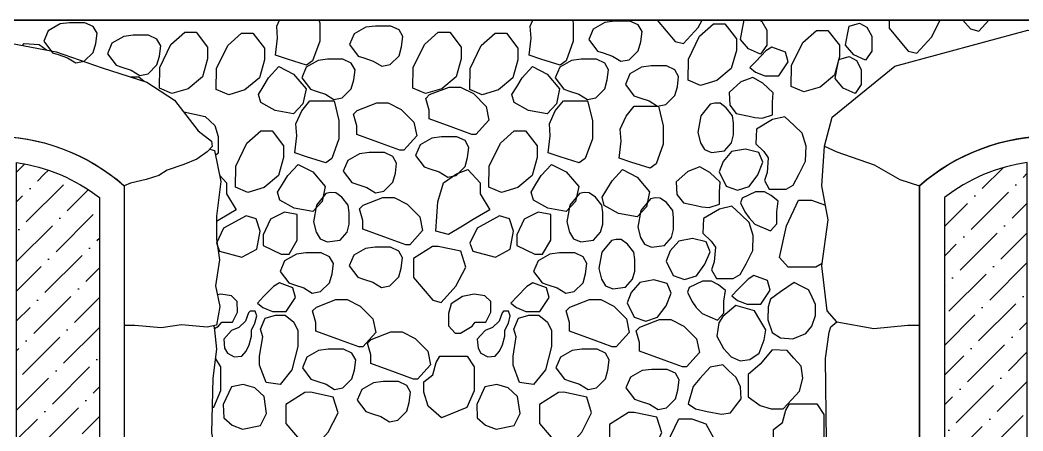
# Model space of a CAD drawing. Header units: millimetres. Extents: x -251401 to 377140, y -30451 to 275830.
# Drawn here: x 202209 to 205235, y -1081 to 160 of the extents above; entities that cross this region are included whole.
import ezdxf

# ---------------------------------------------------------------- set-up
doc = ezdxf.new("R2010")
doc.units = ezdxf.units.MM
for name, color, linetype in [('0-S8', 8, 'Continuous'), ('A-HATCH', 8, 'Continuous'), ('A-WALL', 4, 'Continuous'), ('A-WINDOWS', 2, 'Continuous')]:
    doc.layers.add(name, color=color, linetype=linetype)
pattern_1 = [(45, (-15600, 1290.144), (33.67596, 123.47852), [158.75, -31.75, 0, -31.75])]

# ---------------------------------------------------------------- blocks, each defined once
blk = doc.blocks.new('4H42H')
at = {"layer": 'A-HATCH'}
h = blk.add_hatch(dxfattribs=at)
h.set_pattern_fill('ANSI36', color=256, scale=20)
h.set_pattern_definition(pattern_1)
edge = h.paths.add_edge_path()
edge.add_line((-325, 914.5), (-325, 75))
edge.add_line((-325, 75), (-75, 75))
edge.add_line((-75, 75), (-75, 1019.7))
edge.add_arc((0, 491.7), 533.3, 98.084, 127.5443)
h = blk.add_hatch(dxfattribs=at)
h.set_pattern_fill('ANSI36', color=256, scale=20)
h.set_pattern_definition(pattern_1)
edge = h.paths.add_edge_path()
edge.add_line((325, 914.5), (325, 75))
edge.add_line((325, 75), (75, 75))
edge.add_line((75, 75), (75, 1019.7))
edge.add_arc((0, 491.7), 533.3, 52.4557, 81.916, ccw=False)
at = {"layer": 'A-WINDOWS'}
for points in [[(-400, 950), (-400, 0), (0, 0), (0, 1100, 0.181335)], [(400, 950), (400, 0), (0, 0), (0, 1100, -0.181335)], [(-325, 914.5), (-325, 75), (-75, 75), (-75, 1019.7, 0.129258)], [(325, 914.5), (325, 75), (75, 75), (75, 1019.7, -0.129258)]]:
    blk.add_lwpolyline(points, format="xyb", close=True, dxfattribs=at)
blk = doc.blocks.new('2H2H2H2')
at = {"layer": '0-S8', "color": 8}
for points in [[(3606.3, 3088.1), (3570.6, 3067.9), (3557.1, 3036.1), (3583.1, 3001.4), (3600.5, 2995.7), (3628.5, 2986.3), (3654.4, 2970.6), (3679.5, 2975.4), (3706.5, 3002.4), (3714.2, 3029.4), (3718, 3060.2), (3706.5, 3080.4), (3681.4, 3091.9), (3635.2, 3091.9)], [(5250.7, 3093.1), (5215.1, 3072.9), (5201.6, 3041.1), (5227.6, 3006.4), (5244.9, 3000.6), (5273, 2991.3), (5298.9, 2975.6), (5323.9, 2980.4), (5350.9, 3007.4), (5358.6, 3034.3), (5362.5, 3065.2), (5350.9, 3085.4), (5325.9, 3096.9), (5279.6, 3096.9)], [(5502.7, 2982), (5536.2, 3051.5), (5578, 3088.4), (5612.5, 3088.4), (5647.1, 3043.4), (5647.1, 3008.1), (5631.8, 2953.5), (5588.4, 2917.3), (5539.4, 2902.9), (5501.6, 2919)], [(6019, 3090.2), (6041, 3078.1), (6055.6, 3051.4), (6055.6, 3005.8), (6037.3, 2978.6), (6001.1, 2994.9), (5976.5, 3023.7), (5982.8, 3056.7), (5987.6, 3081.8)], [(3907.3, 2957), (3940.8, 3026.5), (3982.6, 3063.4), (4017.2, 3063.4), (4051.7, 3018.4), (4051.7, 2983.1), (4036.5, 2928.5), (3993.1, 2892.3), (3944, 2877.9), (3906.3, 2893.9)], [(4078.6, 2953.7), (4112.1, 3023.2), (4153.9, 3060.1), (4188.4, 3060.1), (4223, 3015.1), (4223, 2979.8), (4207.7, 2925.2), (4164.3, 2889.1), (4115.3, 2874.6), (4077.5, 2890.7)], [(4529.2, 3078.1), (4493.6, 3057.9), (4480.1, 3026.1), (4506.1, 2991.4), (4523.4, 2985.6), (4551.5, 2976.3), (4577.4, 2960.6), (4602.4, 2965.4), (4629.4, 2992.4), (4637.1, 3019.3), (4641, 3050.2), (4629.4, 3070.4), (4604.4, 3081.9), (4558.1, 3081.9)], [(4672.3, 2957), (4705.8, 3026.5), (4747.6, 3063.4), (4782.2, 3063.4), (4816.7, 3018.4), (4816.7, 2983.1), (4801.5, 2928.5), (4758.1, 2892.3), (4709, 2877.9), (4671.3, 2893.9)], [(4843.6, 2953.7), (4877.1, 3023.2), (4918.9, 3060.1), (4953.4, 3060.1), (4988, 3015.1), (4988, 2979.8), (4972.7, 2925.2), (4929.3, 2889.1), (4880.3, 2874.6), (4842.5, 2890.7)], [(5813.7, 2962.3), (5847.2, 3031.8), (5889, 3068.8), (5923.6, 3068.8), (5958.2, 3023.8), (5958.2, 2988.5), (5942.9, 2933.8), (5899.5, 2897.7), (5850.5, 2883.2), (5812.7, 2899.3)], [(3798.5, 3050.1), (3762.8, 3029.9), (3749.4, 2998.1), (3775.4, 2963.5), (3792.7, 2957.7), (3820.7, 2948.4), (3846.7, 2932.7), (3871.7, 2937.5), (3898.7, 2964.4), (3906.4, 2991.4), (3910.3, 3022.2), (3898.7, 3042.4), (3873.6, 3054), (3827.4, 3054)], [(5704.4, 2943.1), (5733.1, 2931.3), (5774.8, 2931.3), (5803, 2973.5), (5795.1, 3003.3), (5753.9, 3018), (5735.9, 3006.7), (5706.6, 2976.3), (5687.5, 2956.5)], [(4384.7, 2977.9), (4349.1, 2957.7), (4335.6, 2925.9), (4361.6, 2891.2), (4379, 2885.5), (4407, 2876.1), (4432.9, 2860.4), (4458, 2865.3), (4484.9, 2892.2), (4492.7, 2919.2), (4496.5, 2950), (4484.9, 2970.2), (4459.9, 2981.8), (4413.6, 2981.8)], [(5149.7, 2977.9), (5114.1, 2957.7), (5100.6, 2925.9), (5126.6, 2891.2), (5144, 2885.5), (5172, 2876.1), (5197.9, 2860.4), (5223, 2865.3), (5249.9, 2892.2), (5257.7, 2919.2), (5261.5, 2950), (5249.9, 2970.2), (5224.9, 2981.8), (5178.6, 2981.8)], [(5987.4, 2989.6), (6009.4, 2977.6), (6024.1, 2950.9), (6024.1, 2905.3), (6005.8, 2878.1), (5969.6, 2894.3), (5945, 2923.1), (5951.3, 2956.1), (5956.1, 2981.3)], [(4266.6, 2959.3), (4311.2, 2937), (4348.6, 2892.5), (4339, 2847.1), (4311.2, 2816.9), (4255, 2826.6), (4211.7, 2851.3), (4205, 2875.7), (4219.2, 2898.9), (4235.3, 2925.3)], [(5031.6, 2959.3), (5076.2, 2937), (5113.6, 2892.5), (5104, 2847.1), (5076.2, 2816.9), (5020, 2826.6), (4976.7, 2851.3), (4970, 2875.7), (4984.2, 2898.9), (5000.3, 2925.3)], [(5361.2, 2957.6), (5325.6, 2937.4), (5312.1, 2905.6), (5338.1, 2870.9), (5355.4, 2865.1), (5383.5, 2855.8), (5409.4, 2840.1), (5434.4, 2844.9), (5461.4, 2871.9), (5469.1, 2898.8), (5473, 2929.7), (5461.4, 2949.9), (5436.4, 2961.4), (5390.1, 2961.4)], [(5660.6, 2913.1), (5625.2, 2881.4), (5627.1, 2843.4), (5646.7, 2818.1), (5685.3, 2809.9), (5702.7, 2806.2), (5724.6, 2804.2), (5756.3, 2814.3), (5756.3, 2851.7), (5758.2, 2880.1), (5726.5, 2909.9), (5696.7, 2927)], [(4721.3, 2874.9), (4780.3, 2897.7), (4814.4, 2897.7), (4853.6, 2877.8), (4892, 2839.4), (4900.5, 2798.1), (4861.4, 2754.7), (4849.3, 2754.7), (4794.5, 2774.6), (4719.8, 2801.8), (4719.8, 2828), (4709.8, 2863.5)], [(4320.7, 2750.4), (4317.8, 2787), (4335.8, 2825.7), (4360.1, 2856.5), (4387.4, 2856.5), (4433.3, 2856.5), (4447.6, 2796.3), (4447.6, 2741.8), (4426.1, 2681.7), (4408.2, 2668.8), (4350.1, 2687.4), (4314.3, 2698.9)], [(4503.3, 2827.4), (4562.3, 2850.2), (4596.4, 2850.2), (4635.6, 2830.3), (4674, 2791.9), (4682.5, 2750.6), (4643.4, 2707.2), (4631.3, 2707.2), (4576.5, 2727.1), (4501.8, 2754.3), (4501.8, 2780.5), (4491.8, 2816)], [(5085.7, 2750.4), (5082.8, 2787), (5100.8, 2825.7), (5125.1, 2856.5), (5152.4, 2856.5), (5198.3, 2856.5), (5212.6, 2796.3), (5212.6, 2741.8), (5191.1, 2681.7), (5173.2, 2668.8), (5115.1, 2687.4), (5079.3, 2698.9)], [(5568.2, 2845.8), (5539.5, 2810.4), (5530.5, 2761), (5538.4, 2729), (5550.7, 2709.3), (5572.1, 2699.8), (5610.9, 2705.4), (5632.2, 2729.5), (5638.4, 2753.1), (5638.4, 2788.5), (5635.6, 2811), (5616.5, 2835.1), (5598, 2848.6), (5582.2, 2849.2)], [(5299.7, 2734.4), (5296.8, 2771), (5314.8, 2809.7), (5339.1, 2840.5), (5366.4, 2840.5), (5412.3, 2840.5), (5426.6, 2780.3), (5426.6, 2725.8), (5405.1, 2665.7), (5387.2, 2652.8), (5329.1, 2671.4), (5293.3, 2682.9)], [(5756.2, 2799.3), (5707.9, 2770.3), (5705.5, 2726), (5730.4, 2702.7), (5743.3, 2684.1), (5740.1, 2639.9), (5732, 2615.7), (5746.6, 2589.9), (5768.3, 2589.9), (5797.3, 2589.9), (5818.3, 2601.2), (5836, 2634.2), (5856.1, 2673.7), (5857.7, 2719.6), (5845.7, 2759), (5821.5, 2781.6), (5792.9, 2808.2)], [(4136.5, 2658.9), (4170, 2728.4), (4211.8, 2765.3), (4246.3, 2765.3), (4280.9, 2720.3), (4280.9, 2685), (4265.6, 2630.4), (4222.2, 2594.2), (4173.2, 2579.8), (4135.4, 2595.8)], [(4901.5, 2658.9), (4935, 2728.4), (4976.8, 2765.3), (5011.3, 2765.3), (5045.9, 2720.3), (5045.9, 2685), (5030.6, 2630.4), (4987.2, 2594.2), (4938.2, 2579.8), (4900.4, 2595.8)], [(4728.2, 2743.6), (4692.6, 2723.4), (4679.1, 2691.6), (4705.1, 2656.9), (4722.4, 2651.1), (4750.5, 2641.8), (4776.4, 2626.1), (4801.4, 2630.9), (4828.4, 2657.9), (4836.1, 2684.8), (4840, 2715.7), (4828.4, 2735.9), (4803.4, 2747.4), (4757.1, 2747.4)], [(4510.2, 2696.1), (4474.6, 2675.9), (4461.1, 2644.1), (4487.1, 2609.4), (4504.4, 2603.6), (4532.5, 2594.3), (4558.4, 2578.6), (4583.4, 2583.4), (4610.4, 2610.4), (4618.1, 2637.3), (4622, 2668.2), (4610.4, 2688.4), (4585.4, 2699.9), (4539.1, 2699.9)], [(5674.8, 2710.7), (5632.9, 2702.7), (5607.2, 2672.9), (5595.1, 2641.5), (5616, 2598.8), (5650.7, 2586.7), (5686.1, 2598), (5711.9, 2632.6), (5727.2, 2670.5), (5715.1, 2700.2)], [(4324.5, 2664.4), (4369, 2642.2), (4406.4, 2597.6), (4396.9, 2552.3), (4369, 2522.1), (4312.8, 2531.8), (4269.6, 2556.5), (4262.9, 2580.9), (4277.1, 2604.1), (4293.2, 2630.5)], [(5089.5, 2664.4), (5134, 2642.2), (5171.4, 2597.6), (5161.9, 2552.3), (5134, 2522.1), (5077.8, 2531.8), (5034.6, 2556.5), (5027.9, 2580.9), (5042.1, 2604.1), (5058.2, 2630.5)], [(4740.4, 2463.2), (4746, 2551.5), (4763.7, 2608.5), (4802.3, 2635.8), (4836.8, 2648.7), (4873.8, 2608.5), (4873.8, 2575.6), (4902.7, 2527.4), (4853.4, 2497.8), (4820.5, 2478), (4778.1, 2452.6)], [(5303.5, 2648.4), (5348, 2626.2), (5385.4, 2581.6), (5375.9, 2536.3), (5348, 2506.1), (5291.8, 2515.8), (5248.6, 2540.5), (5241.9, 2564.9), (5256.1, 2588.1), (5272.2, 2614.5)], [(5501.1, 2643.3), (5465.6, 2611.6), (5467.5, 2573.7), (5487.1, 2548.4), (5525.7, 2540.1), (5543.1, 2536.4), (5565, 2534.4), (5596.7, 2544.6), (5596.7, 2581.9), (5598.6, 2610.4), (5566.9, 2640.1), (5537.1, 2657.2)], [(4408.6, 2576), (4379.9, 2540.7), (4370.9, 2491.2), (4378.8, 2459.2), (4391.1, 2439.5), (4412.5, 2430), (4451.3, 2435.6), (4472.6, 2459.8), (4478.8, 2483.4), (4478.8, 2518.7), (4476, 2541.2), (4456.9, 2565.4), (4438.4, 2578.8), (4422.6, 2579.4)], [(5173.6, 2576), (5144.9, 2540.7), (5135.9, 2491.2), (5143.8, 2459.2), (5156.1, 2439.5), (5177.5, 2430), (5216.3, 2435.6), (5237.6, 2459.8), (5243.8, 2483.4), (5243.8, 2518.7), (5241, 2541.2), (5221.9, 2565.4), (5203.4, 2578.8), (5187.6, 2579.4)], [(5750, 2464.1), (5769.1, 2484.4), (5769.1, 2521.3), (5773.6, 2553.1), (5752.6, 2570.3), (5732.1, 2581.2), (5704.4, 2581.2), (5664.6, 2562.4), (5659.7, 2548.1), (5672.7, 2521.3), (5685.6, 2502.5), (5703.1, 2483.7)], [(4521.3, 2541.4), (4580.3, 2564.2), (4614.4, 2564.2), (4653.6, 2544.3), (4692, 2505.9), (4700.5, 2464.6), (4661.4, 2421.2), (4649.3, 2421.2), (4594.5, 2441.1), (4519.8, 2468.3), (4519.8, 2494.5), (4509.8, 2530)], [(5387.6, 2560), (5358.9, 2524.7), (5349.9, 2475.2), (5357.8, 2443.2), (5370.1, 2423.5), (5391.5, 2414), (5430.3, 2419.6), (5451.6, 2443.8), (5457.8, 2467.4), (5457.8, 2502.7), (5455, 2525.2), (5435.9, 2549.4), (5417.4, 2562.8), (5401.6, 2563.4)], [(4283.6, 2520), (4241.4, 2499.2), (4219.4, 2452), (4219.4, 2419.2), (4273.6, 2393.4), (4297.5, 2393.4), (4322.1, 2435.6), (4322.1, 2483.4), (4322.1, 2513)], [(5048.6, 2520), (5006.4, 2499.2), (4984.4, 2452), (4984.4, 2419.2), (5038.6, 2393.4), (5062.5, 2393.4), (5087.1, 2435.6), (5087.1, 2483.4), (5087.1, 2513)], [(5596.6, 2529.5), (5548.3, 2500.5), (5545.9, 2456.2), (5570.8, 2432.9), (5583.7, 2414.4), (5580.5, 2370.1), (5572.5, 2345.9), (5587, 2320.2), (5608.7, 2320.2), (5637.7, 2320.2), (5658.7, 2331.4), (5676.4, 2364.4), (5696.5, 2403.9), (5698.1, 2449.8), (5686.1, 2489.3), (5661.9, 2511.8), (5633.3, 2538.4)], [(4167.7, 2509.3), (4099.7, 2471.5), (4078.2, 2426.1), (4087.1, 2402.2), (4155.2, 2384.6), (4199.8, 2407.9), (4209.9, 2462.7), (4197.9, 2499.8)], [(4932.7, 2509.3), (4864.7, 2471.5), (4843.2, 2426.1), (4852.1, 2402.2), (4920.2, 2384.6), (4964.8, 2407.9), (4974.9, 2462.7), (4962.9, 2499.8)], [(5270.1, 2434.5), (5241.4, 2399.2), (5232.4, 2349.7), (5240.3, 2317.7), (5252.6, 2298), (5274, 2288.5), (5312.8, 2294.1), (5334.1, 2318.3), (5340.3, 2341.9), (5340.3, 2377.2), (5337.5, 2399.7), (5318.4, 2423.9), (5299.9, 2437.3), (5284.1, 2437.9)], [(5515.2, 2440.9), (5473.3, 2432.9), (5447.6, 2403.1), (5435.5, 2371.7), (5456.4, 2329), (5491.1, 2316.9), (5526.5, 2328.2), (5552.3, 2362.8), (5567.6, 2400.7), (5555.5, 2430.5)], [(4319.4, 2392.9), (4283.7, 2372.7), (4270.2, 2340.9), (4296.2, 2306.3), (4313.6, 2300.5), (4341.6, 2291.2), (4367.5, 2275.5), (4392.6, 2280.3), (4419.6, 2307.2), (4427.3, 2334.2), (4431.1, 2365), (4419.6, 2385.2), (4394.5, 2396.8), (4348.3, 2396.8)], [(4528.2, 2410.1), (4492.6, 2389.9), (4479.1, 2358.1), (4505.1, 2323.4), (4522.4, 2317.6), (4550.5, 2308.3), (4576.4, 2292.6), (4601.4, 2297.4), (4628.4, 2324.4), (4636.1, 2351.3), (4640, 2382.2), (4628.4, 2402.4), (4603.4, 2413.9), (4557.1, 2413.9)], [(4730.2, 2416), (4673.2, 2379.7), (4673.2, 2322.7), (4731.2, 2254), (4756.6, 2247.5), (4800.9, 2296.5), (4830.6, 2354.5), (4816.1, 2402.1), (4747, 2416.6)], [(5084.4, 2392.9), (5048.7, 2372.7), (5035.2, 2340.9), (5061.2, 2306.3), (5078.6, 2300.5), (5106.6, 2291.2), (5132.5, 2275.5), (5157.6, 2280.3), (5184.6, 2307.2), (5192.3, 2334.2), (5196.1, 2365), (5184.6, 2385.2), (5159.5, 2396.8), (5113.3, 2396.8)], [(4218.6, 2231.8), (4247.2, 2220), (4288.9, 2220), (4317.1, 2262.3), (4309.2, 2292.1), (4268.1, 2306.8), (4250, 2295.5), (4220.7, 2265.1), (4201.7, 2245.3)], [(4983.6, 2231.8), (5012.2, 2220), (5053.9, 2220), (5082.1, 2262.3), (5074.2, 2292.1), (5033.1, 2306.8), (5015, 2295.5), (4985.7, 2265.1), (4966.7, 2245.3)], [(5397.7, 2315.4), (5355.8, 2307.4), (5330.1, 2277.6), (5318, 2246.2), (5338.9, 2203.5), (5373.6, 2191.4), (5409, 2202.7), (5434.8, 2237.3), (5450.1, 2275.2), (5438, 2305)], [(5590.4, 2194.3), (5609.5, 2214.7), (5609.5, 2251.5), (5614, 2283.3), (5593, 2300.5), (5572.5, 2311.4), (5544.8, 2311.4), (5505, 2292.6), (5500.1, 2278.3), (5513.1, 2251.5), (5526, 2232.7), (5543.5, 2214)], [(5650.8, 2253.9), (5679.4, 2242.1), (5721.1, 2242.1), (5749.3, 2284.4), (5741.4, 2314.2), (5700.3, 2328.8), (5682.3, 2317.6), (5653, 2287.2), (5633.9, 2267.4)], [(5821.6, 2308.1), (5780.4, 2279.2), (5749.9, 2257.9), (5742.6, 2233.9), (5741.9, 2195.4), (5754.9, 2156.3), (5780.4, 2141.2), (5817.5, 2137.7), (5856.7, 2154.2), (5875.2, 2175.5), (5885.5, 2207.8), (5885.5, 2241.4), (5870.4, 2274.4), (5865.1, 2286), (5842.2, 2297.1)], [(4821.2, 2265.2), (4786.8, 2243.1), (4778.4, 2214.2), (4778.4, 2176.8), (4799, 2154.7), (4814.3, 2154.7), (4849.4, 2176), (4859.3, 2188.2), (4891.3, 2188.2), (4906.6, 2218), (4905.8, 2250), (4888.3, 2267.5), (4856.3, 2272.9)], [(4379.7, 2233.7), (4438.7, 2256.4), (4472.8, 2256.4), (4512, 2236.5), (4550.4, 2198.1), (4558.9, 2156.8), (4519.8, 2113.4), (4507.7, 2113.4), (4452.9, 2133.4), (4378.2, 2160.5), (4378.2, 2186.7), (4368.2, 2222.2)], [(5144.7, 2233.7), (5203.7, 2256.4), (5237.8, 2256.4), (5277, 2236.5), (5315.4, 2198.1), (5323.9, 2156.8), (5284.8, 2113.4), (5272.7, 2113.4), (5217.9, 2133.4), (5143.2, 2160.5), (5143.2, 2186.7), (5133.2, 2222.2)], [(4175.2, 2215.7), (4166, 2191.3), (4146.2, 2172.2), (4124.1, 2163.1), (4100.4, 2136.4), (4102.7, 2109.7), (4111.1, 2094.5), (4131.7, 2083), (4154.6, 2085.3), (4167.5, 2100.6), (4176.7, 2119.6), (4183.6, 2145.6), (4183.6, 2163.8), (4194.2, 2185.2), (4199.6, 2207.3), (4195, 2221), (4179.8, 2221)], [(4210.9, 2167.2), (4225, 2199.7), (4256.2, 2209.5), (4285.7, 2209.5), (4311.8, 2188.2), (4323.8, 2162.9), (4323.8, 2114.6), (4305.8, 2044.4), (4270.3, 2000.3), (4227.9, 2006.3), (4208.3, 2058), (4208.3, 2085.4), (4217.7, 2143.5)], [(4940.2, 2215.7), (4931, 2191.3), (4911.2, 2172.2), (4889.1, 2163.1), (4865.4, 2136.4), (4867.7, 2109.7), (4876.1, 2094.5), (4896.7, 2083), (4919.6, 2085.3), (4932.5, 2100.6), (4941.7, 2119.6), (4948.6, 2145.6), (4948.6, 2163.8), (4959.2, 2185.2), (4964.6, 2207.3), (4960, 2221), (4944.8, 2221)], [(4975.9, 2167.2), (4990, 2199.7), (5021.2, 2209.5), (5050.7, 2209.5), (5076.8, 2188.2), (5088.8, 2162.9), (5088.8, 2114.6), (5070.8, 2044.4), (5035.3, 2000.3), (4992.9, 2006.3), (4973.3, 2058), (4973.3, 2085.4), (4982.7, 2143.5)], [(5645.6, 2237.9), (5606.4, 2205.6), (5594.1, 2185.7), (5587.9, 2145.8), (5607.8, 2108.1), (5631.2, 2083.3), (5658.7, 2071.6), (5687.5, 2075.1), (5715.7, 2094.3), (5731.5, 2134.2), (5735.6, 2164.4), (5717.8, 2195.3), (5702.2, 2222.2)], [(5356.2, 2173.2), (5415.2, 2195.9), (5449.3, 2195.9), (5488.5, 2176), (5526.9, 2137.6), (5535.4, 2096.3), (5496.3, 2052.9), (5484.2, 2052.9), (5429.4, 2072.9), (5354.7, 2100), (5354.7, 2126.2), (5344.7, 2161.7)], [(4545.3, 2135.9), (4604.3, 2158.7), (4638.4, 2158.7), (4677.6, 2138.8), (4716, 2100.4), (4724.5, 2059.1), (4685.4, 2015.7), (4673.3, 2015.7), (4618.5, 2035.6), (4543.8, 2062.8), (4543.8, 2089), (4533.8, 2124.5)], [(4386.6, 2102.3), (4351, 2082.1), (4337.5, 2050.3), (4363.5, 2015.6), (4380.8, 2009.9), (4408.9, 2000.5), (4434.8, 1984.8), (4459.8, 1989.6), (4486.8, 2016.6), (4494.5, 2043.6), (4498.4, 2074.4), (4486.8, 2094.6), (4461.8, 2106.1), (4415.5, 2106.1)], [(5151.6, 2102.3), (5116, 2082.1), (5102.5, 2050.3), (5128.5, 2015.6), (5145.8, 2009.9), (5173.9, 2000.5), (5199.8, 1984.8), (5224.8, 1989.6), (5251.8, 2016.6), (5259.5, 2043.6), (5263.4, 2074.4), (5251.8, 2094.6), (5226.8, 2106.1), (5180.5, 2106.1)], [(5754.9, 2104.4), (5718.5, 2061.2), (5682.7, 2030.2), (5682.7, 1962.9), (5718.5, 1936.1), (5752.2, 1926.5), (5788.6, 1926.5), (5814.7, 1954.7), (5837.9, 1979.7), (5847.7, 2018.6), (5842.2, 2055), (5820.9, 2079), (5800.1, 2102.5)], [(4752.2, 2085.7), (4834.9, 2085.7), (4855.6, 2053.2), (4855.6, 1980.9), (4834.2, 1930.3), (4757.6, 1899.7), (4717.5, 1934), (4703.7, 1976.2), (4703.7, 2008.3), (4730.7, 2028.7), (4740.9, 2066.6)], [(5567.9, 2052.1), (5537.1, 2017.5), (5516.3, 1994.2), (5501.4, 1941.4), (5523.6, 1926), (5559.2, 1918.3), (5602.6, 1910.6), (5629.6, 1914.4), (5645, 1934.7), (5662, 1957), (5659.4, 1992.4), (5646.9, 2021.3), (5624.8, 2041.5), (5605.9, 2058.8)], [(5363.1, 2041.8), (5327.5, 2021.6), (5314, 1989.8), (5340, 1955.1), (5357.3, 1949.4), (5385.4, 1940), (5411.3, 1924.3), (5436.3, 1929.1), (5463.3, 1956.1), (5471, 1983.1), (5474.9, 2013.9), (5463.3, 2034.1), (5438.3, 2045.6), (5392, 2045.6)], [(4098.9, 1939.8), (4100.2, 1899.3), (4125.6, 1876.9), (4157.1, 1865.4), (4211.6, 1875.7), (4229.7, 1912), (4221.9, 1963.4), (4194, 1990.1), (4158.9, 1999.7), (4123.2, 1993.1)], [(4552.2, 2004.6), (4516.6, 1984.4), (4503.1, 1952.6), (4529.1, 1917.9), (4546.4, 1912.1), (4574.5, 1902.8), (4600.4, 1887.1), (4625.4, 1891.9), (4652.4, 1918.9), (4660.1, 1945.8), (4664, 1976.7), (4652.4, 1996.9), (4627.4, 2008.4), (4581.1, 2008.4)], [(4863.9, 1939.8), (4865.2, 1899.3), (4890.6, 1876.9), (4922.1, 1865.4), (4976.6, 1875.7), (4994.7, 1912), (4986.9, 1963.4), (4959, 1990.1), (4923.9, 1999.7), (4888.2, 1993.1)], [(4345.1, 1975.6), (4288.1, 1939.3), (4288.1, 1882.3), (4346.1, 1813.6), (4371.5, 1807.1), (4415.7, 1856.1), (4445.4, 1914.1), (4430.9, 1961.7), (4361.8, 1976.2)], [(5110.1, 1975.6), (5053.1, 1939.3), (5053.1, 1882.3), (5111.1, 1813.6), (5136.5, 1807.1), (5180.7, 1856.1), (5210.4, 1914.1), (5195.9, 1961.7), (5126.8, 1976.2)], [(5807.5, 1941.6), (5890.2, 1941.6), (5910.9, 1909.2), (5910.9, 1836.9), (5889.5, 1786.3), (5812.9, 1755.6), (5772.8, 1789.9), (5758.9, 1832.2), (5758.9, 1864.3), (5785.9, 1884.7), (5796.1, 1922.6)], [(5321.6, 1915.1), (5264.6, 1878.8), (5264.6, 1821.8), (5322.6, 1753.1), (5348, 1746.6), (5392.2, 1795.6), (5421.9, 1853.6), (5407.4, 1901.2), (5338.3, 1915.7)], [(5415.8, 1723.3), (5436.7, 1819.2), (5473.4, 1895.9), (5512.6, 1895.9), (5555.4, 1881.1), (5590.3, 1816.5), (5579.8, 1768.6), (5556.2, 1711.1), (5525.7, 1694.5), (5462, 1694.5), (5442, 1694.5)]]:
    blk.add_lwpolyline(points, close=True, dxfattribs=at)
for points in [[(4387.6, 3100), (4389.7, 3091.1), (4389.7, 3036.6), (4368.2, 2976.5), (4350.3, 2963.6), (4292.2, 2982.2), (4256.5, 2993.7), (4262.8, 3045.2), (4260, 3081.8), (4268.4, 3100)], [(5152.6, 3100), (5154.7, 3091.1), (5154.7, 3036.6), (5133.2, 2976.5), (5115.3, 2963.6), (5057.2, 2982.2), (5021.5, 2993.7), (5027.8, 3045.2), (5025, 3081.8), (5033.4, 3100)], [(5408.2, 3100), (5462.7, 3035.5), (5488.1, 3028.9), (5532.3, 3078), (5543.6, 3100)], [(5716.8, 3100), (5723.9, 3096.1), (5738.6, 3069.4), (5738.6, 3023.9), (5720.2, 2996.6), (5684.1, 3012.9), (5659.4, 3041.7), (5665.7, 3074.7), (5670.5, 3099.9), (5671.1, 3100)], [(6108, 3100), (6108, 3075.1), (6166, 3006.3), (6191.4, 2999.8), (6235.6, 3048.8), (6261.8, 3100)], [(6330.9, 3100), (6353.4, 3073.4), (6378.8, 3066.8), (6408.7, 3100)], [(3492.9, 3023), (3498.1, 3028.9), (3542.8, 3026), (3565.4, 3009.6)], [(3818.2, 2928.5), (3843.7, 2928.5), (3859.9, 2915.3)], [(3978.8, 2822.5), (3979.4, 2822.6), (4044.4, 2808.9), (4073.3, 2781.5), (4083.4, 2748.3), (4083.4, 2698.5), (4075, 2691.6)], [(4087.5, 2631.6), (4108.8, 2608.5), (4108.8, 2575.6), (4137.7, 2527.4), (4088.4, 2497.8), (4078.8, 2492)], [(5906.1, 2364.6), (5887.3, 2354.4), (5823.6, 2354.4), (5803.5, 2354.4), (5777.4, 2383.2), (5798.3, 2479.1), (5835, 2555.8), (5874.2, 2555.8), (5915.9, 2541.4)], [(4072.8, 2169), (4084.4, 2176), (4094.3, 2188.2), (4126.3, 2188.2), (4141.6, 2218), (4140.8, 2250), (4123.3, 2267.5), (4091.3, 2272.9), (4081.3, 2270.7)], [(4075.4, 2077.1), (4090.6, 2053.2), (4090.6, 1980.9), (4069.2, 1930.3), (4066.1, 1929.1)]]:
    blk.add_lwpolyline(points, dxfattribs=at)

msp = doc.modelspace()

# ---------------------------------------------------------------- linework, layer by layer
at = {"layer": 'A-WALL', "color": 3}
msp.add_lwpolyline([(199723, 159.856), (198973, 159.856), (198923, 259.856), (202073, 2559.856), (202073, 2959.856), (205373, 2959.856), (205373, 2559.856), (208523, 259.856), (208473, 159.856), (207723, 159.856)], close=True, dxfattribs=at)
at = {"layer": 'A-WALL'}
msp.add_lwpolyline([(199723, 159.856), (207723, 159.856), (207723, -2940.144), (199723, -2940.144)], close=True, dxfattribs=at)
at = {"layer": 'A-WALL', "color": 1}
for points in [[(204636.167, -221.345), (204658.762, -133.261), (204848.607, 21.145), (205249.319, 128.826), (205329.604, 122.284), (205325.803, 100.609), (205318.657, 59.856), (205305.303, -153.997), (205317.356, -185.284), (205317.4, -190.17)], [(202125.803, 100.609), (202184.504, 88.649), (202317.558, 64.139), (202456.507, 15.272), (202591.29, -27.497), (202674.371, -82.285), (202746.178, -174.894), (202786.434, -205.406), (202788.539, -221.767), (202773, -237.91), (202741.536, -260.225), (202703.141, -276.665), (202652.063, -293.448), (202627.037, -309.888), (202588.986, -321.876), (202541.678, -332.836), (202523, -340.144)], [(202780.77, -229.839), (202794.937, -233.987), (202814.514, -327.657), (202801.778, -432.518), (202801.778, -501.61), (202810.294, -564.415), (202798.787, -642.673), (202811.63, -705.174), (202801.221, -761.503), (202773, -767.399), (202695.595, -760.123), (202634.762, -769.111), (202555.079, -762.263), (202523, -762.263)], [(204673, -750.792), (204644.566, -718.192), (204628.156, -582.308), (204647.08, -443.649), (204628.156, -340.286), (204636.167, -221.345), (204673, -237.91), (204786.342, -277.508), (204863.543, -321.584), (204923, -340.144)], [(204673, -1549.381), (204661.45, -1516.416), (204644.778, -1331.431), (204657.814, -1273.66), (204657.814, -1212.294), (204641.864, -1111.079), (204639.294, -861.375), (204650.275, -782.556), (204655.325, -766.632), (204673, -750.792), (204785.16, -771.086), (204887.431, -761.514), (204923, -761.514)], [(202523, -1560.642), (202543.22, -1564.315), (202665.903, -1564.315), (202734.187, -1554.579), (202773, -1554.579), (202788.443, -1546.226), (202796.043, -1469.94), (202796.043, -1404.146), (202786.426, -1339.478), (202795.133, -1253.528), (202795.133, -1128.29), (202787.425, -1085.866), (202791.089, -921.517), (202802.021, -834.14), (202796.767, -775.999), (202794.052, -763.001)]]:
    msp.add_lwpolyline(points, dxfattribs=at)
at = {"layer": 'A-WALL'}
for points in [[(201723, -340.144, -0.375), (202523, -340.144), (202523, -2340.144), (201723, -2340.144)], [(204923, -340.144, -0.375), (205723, -340.144), (205723, -2340.144), (204923, -2340.144)]]:
    msp.add_lwpolyline(points, format="xyb", close=True, dxfattribs=at)

# ---------------------------------------------------------------- block references
msp.add_blockref('2H2H2H2', (198723, -2940.144), dxfattribs=at)
at = {"layer": 'A-WINDOWS'}
for p in [(202123, -1290.144), (205323, -1290.144)]:
    msp.add_blockref('4H42H', p, dxfattribs=at)

doc.saveas('drawing.dxf')
